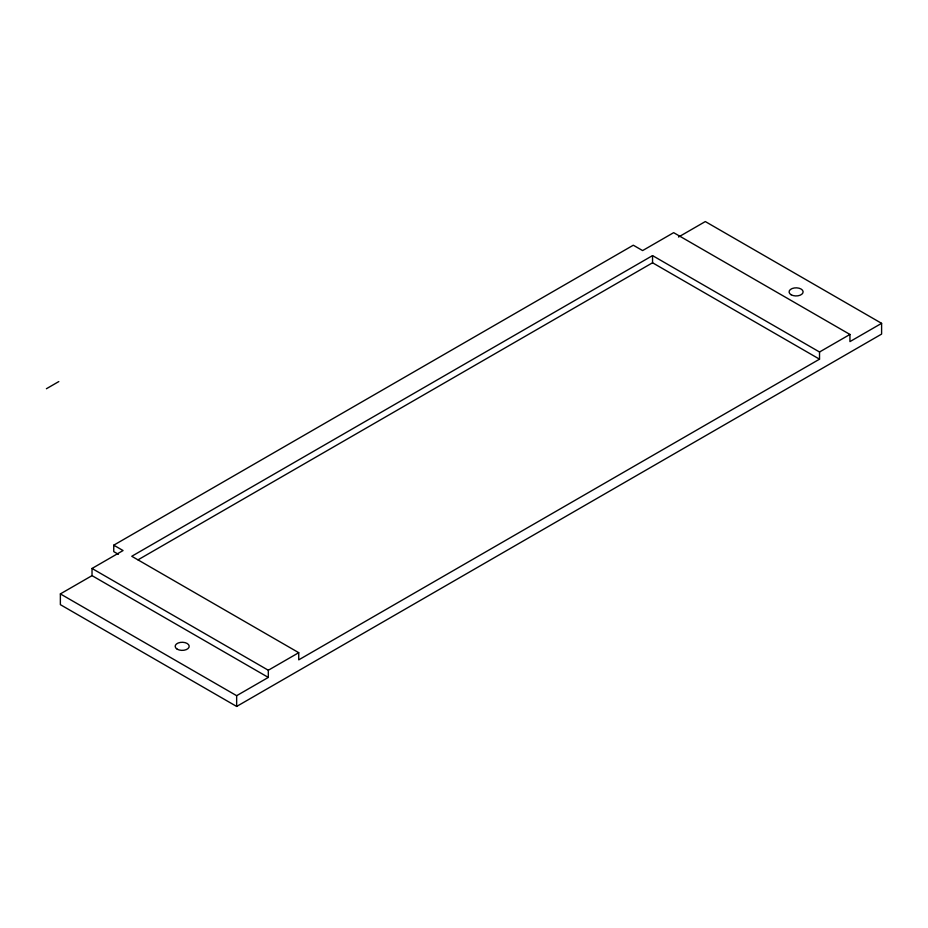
<?xml version="1.0" encoding="UTF-8"?>
<svg xmlns="http://www.w3.org/2000/svg" width="928" height="928" viewBox="0 0 928 928"><rect width="100%" height="100%" fill="white"/><g stroke="black" fill="none" stroke-linecap="round" stroke-linejoin="round"><path stroke-width="1.39" d="M46.4 388.739L58.812 381.57M118.401 554.306L113.75 551.626L113.75 545.177L633.302 245.212L642.617 250.583L673.658 232.661L849.944 334.451L849.944 341.608L881.6 323.338L881.6 334.092L236.652 706.44L60.366 604.662L60.366 593.908L92.023 575.638L268.308 677.417L268.308 670.248L92.023 568.47L92.023 575.638M92.023 568.47L123.064 550.548L113.75 545.177M678.519 237.023L705.315 221.56L881.6 323.338M652.546 255.606L131.753 556.278L298.735 652.686L298.735 659.854L819.528 359.171L819.528 352.002L652.546 255.606L652.546 262.775L138.028 559.828M268.308 670.248L298.735 652.686M819.528 352.002L849.944 334.451M60.366 593.908L236.652 695.687L268.308 677.417M652.546 262.775L819.528 359.171M236.652 695.687L236.652 706.44M791.132 294.756A7.018 4.06 0 0 0 802.882 292.935A7.018 4.06 0 0 0 794.275 287.97A7.018 4.06 0 0 0 791.132 294.756M177.225 649.194A7.018 4.06 0 0 0 188.964 647.373A7.018 4.06 0 0 0 180.368 642.408A7.018 4.06 0 0 0 177.225 649.194"/></g></svg>
